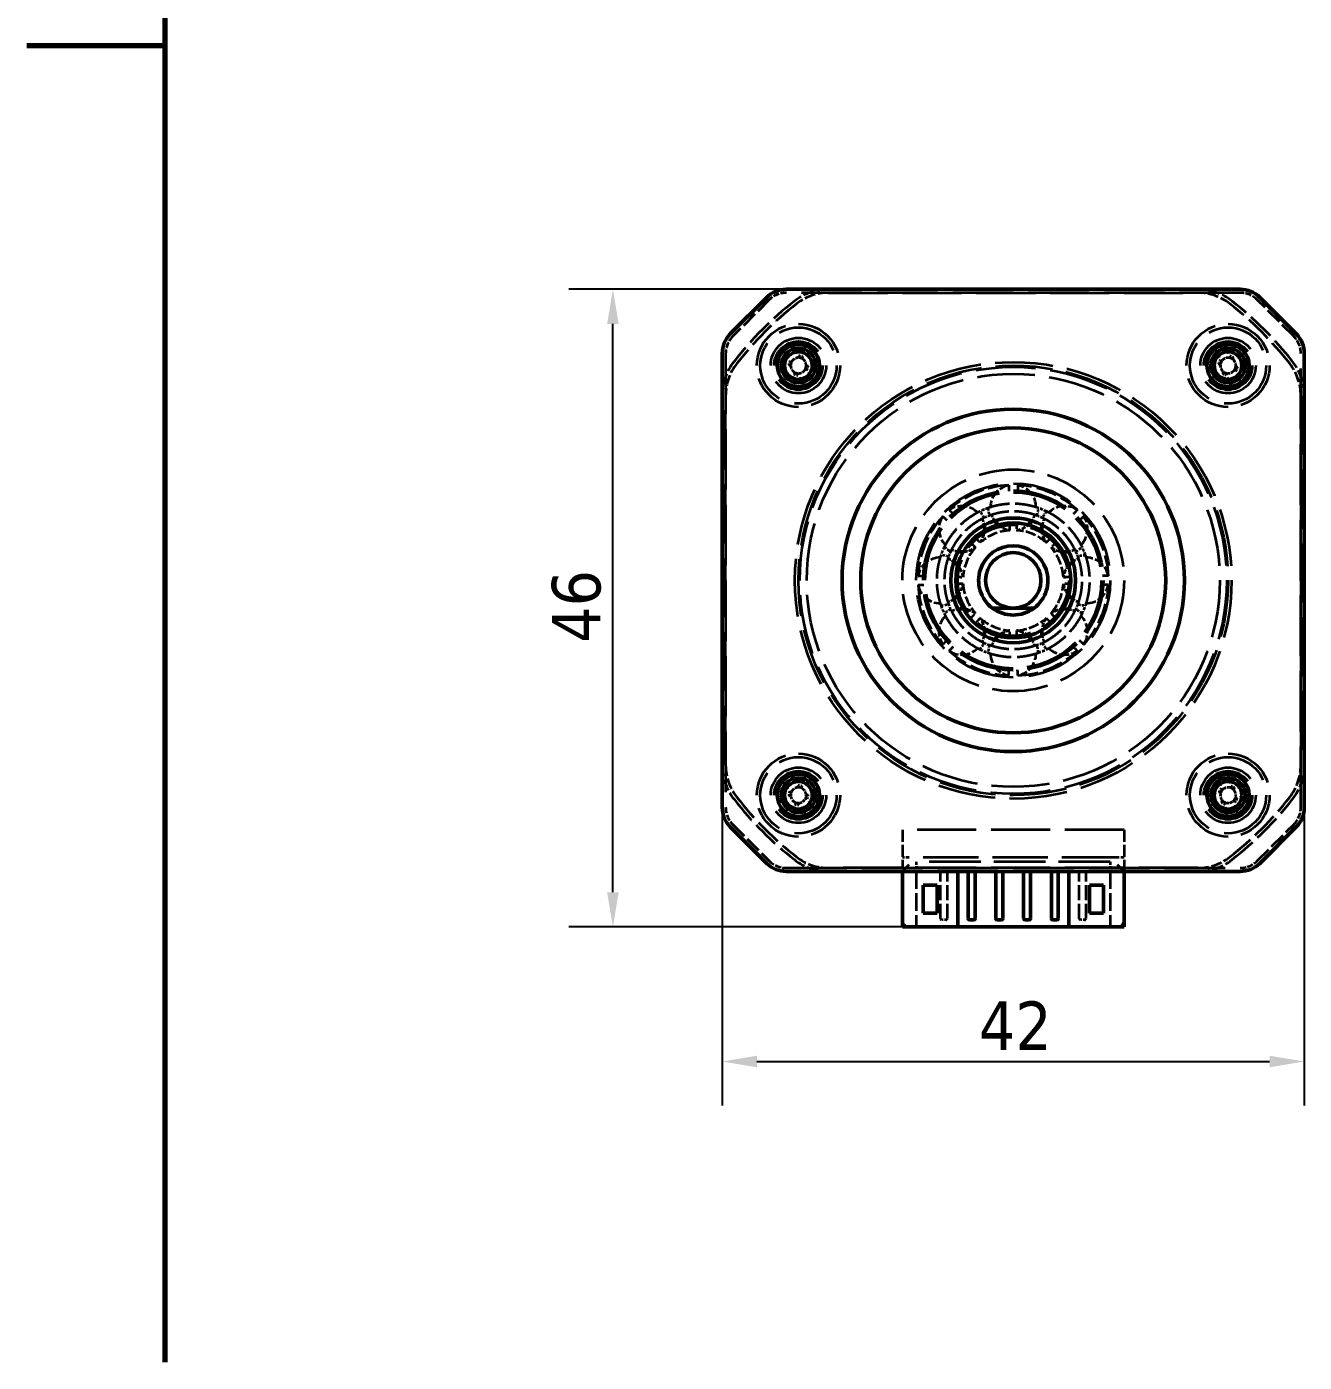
# Model space of a CAD drawing. Header units: millimetres. Extents: x 0 to 297, y 0 to 210.
# Drawn here: x 0 to 92.2, y 10 to 106.4 of the extents above; entities that cross this region are included whole.
import ezdxf

# ---------------------------------------------------------------- set-up
doc = ezdxf.new("R2010")
doc.units = ezdxf.units.MM
doc.linetypes.add('DASHED', pattern=[0.2068, 0.1655, -0.0413])
for name, color, linetype, lineweight in [('Border (ISO)', 7, 'Continuous', 70), ('Dimension (ISO)', 7, 'Continuous', 25), ('Hidden (ISO)', 7, 'DASHED', 35), ('Visible (ISO)', 7, 'Continuous', 50)]:
    doc.layers.add(name, color=color, linetype=linetype, lineweight=lineweight)
doc.styles.add('Note Text (ISO)', font='tahoma.ttf')
doc.dimstyles.new('Default - Method 1b (ISO)', dxfattribs={"dimtxt": 3.5, "dimasz": 2.5, "dimexe": 3.175, "dimexo": 0, "dimgap": 0.762, "dimtad": 1, "dimtoh": 1, "dimrnd": 1e-08, "dimtxsty": 'Note Text (ISO)', "dimcen": 0.09, "dimdle": 10, "dimclrd": 256, "dimclre": 256, "dimclrt": 256, "dimazin": 2, "dimtfac": 1, "dimtmove": 0, "dimatfit": 3, "dimfxl": 0, "dimtolj": 1, "dimlwd": -1, "dimlwe": -1, "dimarcsym": 0})

# ---------------------------------------------------------------- blocks, each defined once
blk = doc.blocks.new('Borders Default Border')
at = {"layer": 'Border (ISO)', "flags": 128}
for points in [[(10, 10), (10, 200)], [(0, 105), (10, 105)]]:
    blk.add_lwpolyline(points, dxfattribs=at)
blk = doc.blocks.new('*D8')
at = {"layer": 'Defpoints', "color": 0}
for p in [(50.182, 50.041), (92.182, 50.041), (92.182, 31.7)]:
    blk.add_point(p, dxfattribs=at)
at = {"layer": 'Dimension (ISO)'}
for p, q in [((50.182, 50.041), (50.182, 28.525)), ((92.182, 50.041), (92.182, 28.525)), ((52.682, 31.7), (89.682, 31.7))]:
    blk.add_line(p, q, dxfattribs=at)
for points in [[(52.682, 32.117), (52.682, 31.283), (50.182, 31.7)], [(89.682, 32.117), (89.682, 31.283), (92.182, 31.7)]]:
    blk.add_solid(points, dxfattribs=at)
at = {"layer": 'Dimension (ISO)', "insert": (68.707, 36.035), "char_height": 3.5, "attachment_point": 1, "style": 'Note Text (ISO)'}
blk.add_mtext('\\A1;42', dxfattribs=at)
blk = doc.blocks.new('*D9')
at = {"layer": 'Defpoints', "color": 0}
for p in [(42.295, 87.412), (54.81, 87.412), (75.182, 41.412)]:
    blk.add_point(p, dxfattribs=at)
at = {"layer": 'Dimension (ISO)'}
for p, q in [((54.81, 87.412), (39.12, 87.412)), ((42.295, 43.912), (42.295, 84.912)), ((75.182, 41.412), (39.12, 41.412))]:
    blk.add_line(p, q, dxfattribs=at)
for points in [[(41.878, 84.912), (42.712, 84.912), (42.295, 87.412)], [(41.878, 43.912), (42.712, 43.912), (42.295, 41.412)]]:
    blk.add_solid(points, dxfattribs=at)
at = {"layer": 'Dimension (ISO)', "insert": (37.894, 61.91), "char_height": 3.5, "attachment_point": 1, "rotation": 90, "style": 'Note Text (ISO)'}
blk.add_mtext('\\A1;46', dxfattribs=at)

msp = doc.modelspace()

# ---------------------------------------------------------------- linework, layer by layer
at = {"layer": 'Hidden (ISO)', "ltscale": 26.388739}
for p, q in [((87.553, 87.162), (54.81, 87.162)), ((50.432, 82.784), (50.432, 50.041)), ((91.932, 50.041), (91.932, 82.784)), ((54.81, 45.662), (87.553, 45.662))]:
    msp.add_line(p, q, dxfattribs=at)
at = {"layer": 'Hidden (ISO)', "ltscale": 25.774012}
for p, q in [((57.856, 87.162), (84.507, 87.162)), ((50.432, 53.087), (50.432, 79.737)), ((91.932, 79.737), (91.932, 53.087)), ((84.507, 45.662), (57.856, 45.662))]:
    msp.add_line(p, q, dxfattribs=at)
at = {"layer": 'Hidden (ISO)', "ltscale": 7.076533}
for p, q in [((53.573, 86.65), (50.944, 84.021)), ((91.419, 84.021), (88.791, 86.65)), ((50.944, 48.803), (53.573, 46.175)), ((88.791, 46.175), (91.419, 48.803))]:
    msp.add_line(p, q, dxfattribs=at)
at = {"layer": 'Hidden (ISO)', "ltscale": 1.408694}
for p, q in [((55.252, 83.396), (54.611, 83.026)), ((57.166, 82.342), (56.796, 82.983)), ((86.445, 83.439), (85.762, 83.154)), ((88.208, 82.149), (87.923, 82.832)), ((54.198, 81.483), (54.568, 80.842)), ((85.155, 81.675), (85.44, 80.992)), ((56.111, 80.428), (56.752, 80.798)), ((86.919, 80.386), (87.601, 80.671)), ((55.116, 52.35), (54.512, 51.922)), ((57.119, 51.478), (56.691, 52.082)), ((86.69, 52.457), (85.97, 52.284)), ((88.227, 50.904), (88.053, 51.624)), ((54.244, 50.346), (54.672, 49.743)), ((85.137, 50.92), (85.31, 50.201)), ((56.248, 49.475), (56.851, 49.903)), ((86.674, 49.367), (87.393, 49.541))]:
    msp.add_line(p, q, dxfattribs=at)
at = {"layer": 'Hidden (ISO)', "ltscale": 4.275732}
for p, q in [((54.611, 83.026), (55.112, 82.158)), ((55.252, 83.396), (55.753, 82.528)), ((56.796, 82.983), (55.928, 82.482)), ((85.762, 83.154), (86.148, 82.229)), ((86.445, 83.439), (86.831, 82.514)), ((54.198, 81.483), (55.066, 81.984)), ((57.166, 82.342), (56.298, 81.841)), ((85.155, 81.675), (86.08, 82.062)), ((87.923, 82.832), (86.998, 82.446)), ((88.208, 82.149), (87.284, 81.763)), ((54.568, 80.842), (55.435, 81.343)), ((56.111, 80.428), (55.61, 81.296)), ((56.752, 80.798), (56.251, 81.666)), ((85.44, 80.992), (86.365, 81.379)), ((86.919, 80.386), (86.532, 81.31)), ((87.601, 80.671), (87.215, 81.596)), ((55.116, 52.35), (55.695, 51.532)), ((56.691, 52.082), (55.874, 51.502)), ((85.97, 52.284), (86.205, 51.309)), ((86.69, 52.457), (86.925, 51.483)), ((54.512, 51.922), (55.092, 51.104)), ((57.119, 51.478), (56.302, 50.898)), ((85.137, 50.92), (86.111, 51.155)), ((88.053, 51.624), (87.079, 51.389)), ((54.244, 50.346), (55.062, 50.926)), ((54.672, 49.743), (55.49, 50.322)), ((56.248, 49.475), (55.668, 50.292)), ((56.851, 49.903), (56.271, 50.72)), ((85.31, 50.201), (86.284, 50.436)), ((86.674, 49.367), (86.439, 50.341)), ((87.393, 49.541), (87.158, 50.515)), ((88.227, 50.904), (87.252, 50.669))]:
    msp.add_line(p, q, dxfattribs=at)
at = {"layer": 'Hidden (ISO)', "ltscale": 0.157605}
for p, q in [((55.137, 82.025), (55.066, 81.984)), ((55.112, 82.158), (55.154, 82.087)), ((55.795, 82.457), (55.753, 82.528)), ((55.928, 82.482), (55.856, 82.44)), ((86.156, 82.094), (86.08, 82.062)), ((86.148, 82.229), (86.18, 82.152)), ((86.863, 82.438), (86.831, 82.514)), ((86.998, 82.446), (86.922, 82.414)), ((55.435, 81.343), (55.507, 81.384)), ((55.569, 81.368), (55.61, 81.296)), ((56.251, 81.666), (56.21, 81.738)), ((56.226, 81.799), (56.298, 81.841)), ((86.365, 81.379), (86.441, 81.411)), ((86.5, 81.387), (86.532, 81.31)), ((87.215, 81.596), (87.183, 81.672)), ((87.207, 81.731), (87.284, 81.763)), ((55.092, 51.104), (55.14, 51.037)), ((55.743, 51.465), (55.695, 51.532)), ((55.874, 51.502), (55.806, 51.454)), ((86.191, 51.175), (86.111, 51.155)), ((86.205, 51.309), (86.225, 51.229)), ((86.944, 51.402), (86.925, 51.483)), ((87.079, 51.389), (86.998, 51.369)), ((55.129, 50.974), (55.062, 50.926)), ((55.49, 50.322), (55.557, 50.37)), ((55.62, 50.36), (55.668, 50.292)), ((56.271, 50.72), (56.224, 50.788)), ((56.234, 50.85), (56.302, 50.898)), ((86.284, 50.436), (86.365, 50.455)), ((86.419, 50.422), (86.439, 50.341)), ((87.158, 50.515), (87.139, 50.595)), ((87.172, 50.65), (87.252, 50.669))]:
    msp.add_line(p, q, dxfattribs=at)
at = {"layer": 'Hidden (ISO)', "ltscale": 0.23302}
for p, q in [((55.066, 81.984), (55.127, 81.878)), ((55.218, 82.22), (55.112, 82.158)), ((55.753, 82.528), (55.647, 82.467)), ((55.989, 82.375), (55.928, 82.482)), ((56.298, 81.841), (56.237, 81.947)), ((86.08, 82.062), (86.127, 81.949)), ((86.261, 82.276), (86.148, 82.229)), ((86.831, 82.514), (86.718, 82.467)), ((87.046, 82.333), (86.998, 82.446)), ((55.374, 81.449), (55.435, 81.343)), ((55.61, 81.296), (55.716, 81.357)), ((56.145, 81.605), (56.251, 81.666)), ((86.318, 81.492), (86.365, 81.379)), ((86.532, 81.31), (86.645, 81.357)), ((87.102, 81.548), (87.215, 81.596)), ((87.284, 81.763), (87.236, 81.876)), ((55.192, 51.175), (55.092, 51.104)), ((55.695, 51.532), (55.596, 51.461)), ((55.945, 51.402), (55.874, 51.502)), ((86.111, 51.155), (86.14, 51.036)), ((86.324, 51.338), (86.205, 51.309)), ((86.925, 51.483), (86.806, 51.454)), ((87.108, 51.27), (87.079, 51.389)), ((55.062, 50.926), (55.132, 50.826)), ((55.419, 50.422), (55.49, 50.322)), ((55.668, 50.292), (55.768, 50.363)), ((56.172, 50.649), (56.271, 50.72)), ((56.302, 50.898), (56.231, 50.998)), ((86.256, 50.555), (86.284, 50.436)), ((86.439, 50.341), (86.558, 50.37)), ((87.039, 50.486), (87.158, 50.515)), ((87.252, 50.669), (87.224, 50.788))]:
    msp.add_line(p, q, dxfattribs=at)
at = {"layer": 'Hidden (ISO)', "ltscale": 5.235283}
for p, q in [((63.182, 48.412), (63.182, 45.662)), ((79.182, 48.412), (79.182, 45.662))]:
    msp.add_line(p, q, dxfattribs=at)
at = {"layer": 'Hidden (ISO)', "ltscale": 25.789812}
msp.add_line((79.182, 48.412), (63.182, 48.412), dxfattribs=at)
at = {"layer": 'Hidden (ISO)', "ltscale": 1.495122}
for p, q in [((63.682, 46.412), (63.182, 46.412)), ((79.182, 46.412), (78.682, 46.412))]:
    msp.add_line(p, q, dxfattribs=at)
at = {"layer": 'Hidden (ISO)', "ltscale": 24.17795}
msp.add_line((78.682, 46.412), (63.682, 46.412), dxfattribs=at)
at = {"layer": 'Hidden (ISO)', "ltscale": 1.8181}
for p, q in [((63.182, 45.412), (63.682, 45.912)), ((78.682, 45.912), (79.182, 45.412))]:
    msp.add_line(p, q, dxfattribs=at)
at = {"layer": 'Hidden (ISO)', "ltscale": 0.672986}
for p, q in [((63.182, 45.412), (63.182, 45.662)), ((79.182, 45.662), (79.182, 45.412))]:
    msp.add_line(p, q, dxfattribs=at)
at = {"layer": 'Hidden (ISO)', "ltscale": 1.332543}
for p, q in [((64.182, 46.112), (64.182, 45.412)), ((78.182, 46.112), (78.182, 45.412))]:
    msp.add_line(p, q, dxfattribs=at)
at = {"layer": 'Hidden (ISO)', "ltscale": 22.566086}
msp.add_line((78.182, 46.112), (64.182, 46.112), dxfattribs=at)
at = {"layer": 'Hidden (ISO)', "ltscale": 7.615002}
for p, q in [((64.182, 45.412), (64.182, 41.412)), ((78.182, 45.412), (78.182, 41.412))]:
    msp.add_line(p, q, dxfattribs=at)
at = {"layer": 'Hidden (ISO)', "ltscale": 6.472737}
for p, q in [((65.932, 42.012), (65.932, 45.412)), ((66.432, 42.012), (66.432, 45.412)), ((75.932, 42.012), (75.932, 45.412)), ((76.432, 42.012), (76.432, 45.412))]:
    msp.add_line(p, q, dxfattribs=at)
at = {"layer": 'Hidden (ISO)', "ltscale": 0.571033}
for p, q in [((66.332, 41.912), (66.032, 41.912)), ((76.332, 41.912), (76.032, 41.912))]:
    msp.add_line(p, q, dxfattribs=at)
at = {"layer": 'Hidden (ISO)', "ltscale": 22.78718}
for centre, radius in [((55.682, 81.912), 3), ((86.682, 81.912), 3), ((55.682, 81.912), 1.5), ((86.682, 81.912), 1.5), ((55.682, 50.912), 3), ((86.682, 50.912), 3), ((55.682, 50.912), 1.5), ((86.682, 50.912), 1.5)]:
    msp.add_circle(centre, radius, dxfattribs=at)
at = {"layer": 'Hidden (ISO)', "ltscale": 27.850998}
for centre in [(55.682, 81.912), (86.682, 81.912), (55.682, 50.912), (86.682, 50.912)]:
    msp.add_circle(centre, 2.75, dxfattribs=at)
at = {"layer": 'Hidden (ISO)', "ltscale": 30.382908}
for centre in [(55.682, 81.912), (86.682, 81.912), (55.682, 50.912), (86.682, 50.912)]:
    msp.add_circle(centre, 2, dxfattribs=at)
at = {"layer": 'Hidden (ISO)', "ltscale": 26.585045}
for centre, radius in [((55.682, 81.912), 1.75), ((86.682, 81.912), 1.75), ((71.182, 66.412), 7), ((55.682, 50.912), 1.75), ((86.682, 50.912), 1.75)]:
    msp.add_circle(centre, radius, dxfattribs=at)
at = {"layer": 'Hidden (ISO)', "ltscale": 25.825472}
for centre in [(55.682, 81.912), (86.682, 81.912), (55.682, 50.912), (86.682, 50.912)]:
    msp.add_circle(centre, 1.7, dxfattribs=at)
at = {"layer": 'Hidden (ISO)', "ltscale": 25.185831}
msp.add_circle((71.182, 66.412), 15.75, dxfattribs=at)
at = {"layer": 'Hidden (ISO)', "ltscale": 24.786057}
msp.add_circle((71.182, 66.412), 15.5, dxfattribs=at)
at = {"layer": 'Hidden (ISO)', "ltscale": 25.994265}
msp.add_circle((71.182, 66.412), 15.4, dxfattribs=at)
at = {"layer": 'Hidden (ISO)', "ltscale": 25.150295}
msp.add_circle((71.182, 66.412), 14.9, dxfattribs=at)
at = {"layer": 'Hidden (ISO)', "ltscale": 24.306326}
for radius in [8, 4]:
    msp.add_circle((71.182, 66.412), radius, dxfattribs=at)
at = {"layer": 'Hidden (ISO)', "ltscale": 24.686113}
msp.add_circle((71.182, 66.412), 6.5, dxfattribs=at)
at = {"layer": 'Hidden (ISO)', "ltscale": 24.116432}
msp.add_circle((71.182, 66.412), 6.35, dxfattribs=at)
at = {"layer": 'Hidden (ISO)', "ltscale": 2.616538}
for centre, start, end in [((54.81, 85.412), 90, 135), ((87.553, 85.412), 45, 90), ((52.182, 82.784), 135, 180), ((90.182, 82.784), 0, 45), ((52.182, 50.041), 180, 225), ((90.182, 50.041), 315, 0), ((54.81, 47.412), 225, 270), ((87.553, 47.412), 270, 315)]:
    msp.add_arc(centre, 1.75, start, end, dxfattribs=at)
at = {"layer": 'Hidden (ISO)', "ltscale": 5.062459}
for centre, start, end in [((57.856, 83.412), 90, 128.09053), ((84.507, 83.412), 51.90947, 90), ((54.182, 79.737), 141.90947, 180), ((88.182, 79.737), 0, 38.09053), ((54.182, 53.087), 180, 218.09053), ((88.182, 53.087), 321.90947, 0), ((57.856, 49.412), 231.90947, 270), ((84.507, 49.412), 270, 308.09053)]:
    msp.add_arc(centre, 4, start, end, dxfattribs=at)
at = {"layer": 'Hidden (ISO)', "ltscale": 4.746049}
for centre, start, end in [((57.856, 83.412), 90, 128.09053), ((84.507, 83.412), 51.90947, 90), ((54.182, 79.737), 141.90947, 180), ((88.182, 79.737), 0, 38.09053), ((54.182, 53.087), 180, 218.09053), ((88.182, 53.087), 321.90947, 0), ((57.856, 49.412), 231.90947, 270), ((84.507, 49.412), 270, 308.09053)]:
    msp.add_arc(centre, 3.75, start, end, dxfattribs=at)
at = {"layer": 'Hidden (ISO)', "ltscale": 11.754505}
for start, end in [(128.09053, 141.90947), (38.09053, 51.90947), (218.09053, 231.90947), (308.09053, 321.90947)]:
    msp.add_arc((71.182, 66.412), 25.6, start, end, dxfattribs=at)
at = {"layer": 'Hidden (ISO)', "ltscale": 11.639714}
for start, end in [(128.09053, 141.90947), (38.09053, 51.90947), (218.09053, 231.90947), (308.09053, 321.90947)]:
    msp.add_arc((71.182, 66.412), 25.35, start, end, dxfattribs=at)
at = {"layer": 'Hidden (ISO)', "ltscale": 0.597689}
for centre, start, end in [((55.682, 81.912), 152.08195, 177.91054), ((55.682, 81.912), 62.08195, 87.91054), ((86.682, 81.912), 144.7665, 170.59508), ((86.682, 81.912), 54.7665, 80.59508), ((55.682, 81.912), 242.08195, 267.91054), ((55.682, 81.912), 332.08195, 357.91054), ((86.682, 81.912), 234.7665, 260.59508), ((86.682, 81.912), 324.7665, 350.59508), ((55.682, 50.912), 157.43039, 183.25897), ((55.682, 50.912), 67.43039, 93.25897), ((86.682, 50.912), 135.64359, 161.47218), ((86.682, 50.912), 45.64359, 71.47218), ((55.682, 50.912), 247.43039, 273.25897), ((55.682, 50.912), 337.43039, 3.25897), ((86.682, 50.912), 225.64359, 251.47218), ((86.682, 50.912), 315.64359, 341.47218)]:
    msp.add_arc(centre, 0.697, start, end, dxfattribs=at)
at = {"layer": 'Hidden (ISO)', "ltscale": 0.282189}
for centre, start, end in [((55.682, 81.912), 168.27804, 183.55812), ((55.682, 81.912), 146.43437, 161.71445), ((55.682, 81.912), 78.27804, 93.55812), ((55.682, 81.912), 56.43437, 71.71445), ((55.682, 81.912), 348.27804, 3.55812), ((86.682, 81.912), 160.96258, 176.24267), ((86.682, 81.912), 139.11892, 154.399), ((86.682, 81.912), 70.96258, 86.24267), ((86.682, 81.912), 49.11892, 64.399), ((55.682, 81.912), 236.43437, 251.71445), ((55.682, 81.912), 258.27804, 273.55812), ((55.682, 81.912), 326.43437, 341.71445), ((86.682, 81.912), 229.11892, 244.399), ((86.682, 81.912), 250.96258, 266.24267), ((86.682, 81.912), 319.11892, 334.399), ((86.682, 81.912), 340.96258, 356.24267), ((55.682, 50.912), 151.7828, 167.06289), ((55.682, 50.912), 83.62647, 98.90656), ((55.682, 50.912), 61.7828, 77.06289), ((86.682, 50.912), 151.83968, 167.11976), ((86.682, 50.912), 129.99601, 145.27609), ((86.682, 50.912), 61.83968, 77.11976), ((86.682, 50.912), 39.99601, 55.27609), ((55.682, 50.912), 173.62647, 188.90656), ((55.682, 50.912), 241.7828, 257.06289), ((55.682, 50.912), 263.62647, 278.90656), ((55.682, 50.912), 331.7828, 347.06289), ((55.682, 50.912), 353.62647, 8.90656), ((86.682, 50.912), 219.99601, 235.27609), ((86.682, 50.912), 241.83968, 257.11976), ((86.682, 50.912), 309.99601, 325.27609), ((86.682, 50.912), 331.83968, 347.11976)]:
    msp.add_arc(centre, 0.556, start, end, dxfattribs=at)
at = {"layer": 'Hidden (ISO)', "ltscale": 0.121158}
for centre, start, end in [((55.682, 81.912), 161.71445, 168.27804), ((55.682, 81.912), 71.71445, 78.27804), ((55.682, 81.912), 251.71445, 258.27804), ((55.682, 81.912), 341.71445, 348.27804), ((86.682, 50.912), 145.27609, 151.83968), ((86.682, 50.912), 55.27609, 61.83968), ((86.682, 50.912), 235.27609, 241.83968), ((86.682, 50.912), 325.27609, 331.83968)]:
    msp.add_arc(centre, 0.556, start, end, dxfattribs=at)
at = {"layer": 'Hidden (ISO)', "ltscale": 0.976752}
for centre, start, end in [((55.682, 81.912), 93.55812, 146.43437), ((55.682, 81.912), 3.55812, 56.43437), ((86.682, 81.912), 176.24267, 229.11892), ((86.682, 81.912), 86.24267, 139.11892), ((86.682, 81.912), 356.24267, 49.11892), ((55.682, 81.912), 183.55812, 236.43437), ((55.682, 81.912), 273.55812, 326.43437), ((86.682, 81.912), 266.24267, 319.11892), ((55.682, 50.912), 98.90656, 151.7828), ((55.682, 50.912), 8.90656, 61.7828), ((55.682, 50.912), 188.90656, 241.7828), ((55.682, 50.912), 278.90656, 331.7828)]:
    msp.add_arc(centre, 0.556, start, end, dxfattribs=at)
at = {"layer": 'Hidden (ISO)', "ltscale": 0.121157}
for centre, start, end in [((86.682, 81.912), 154.399, 160.96258), ((86.682, 81.912), 64.399, 70.96258), ((86.682, 81.912), 244.399, 250.96258), ((86.682, 81.912), 334.399, 340.96258), ((55.682, 50.912), 77.06289, 83.62647), ((55.682, 50.912), 167.06289, 173.62647), ((55.682, 50.912), 257.06289, 263.62647), ((55.682, 50.912), 347.06289, 353.62647)]:
    msp.add_arc(centre, 0.556, start, end, dxfattribs=at)
at = {"layer": 'Hidden (ISO)', "ltscale": 9.032686}
for start, end in [(92.72912, 132.27088), (47.72912, 87.27088), (137.72912, 177.27088), (2.72912, 42.27088), (182.72912, 222.27088), (317.72912, 357.27088), (227.72912, 267.27088), (272.72912, 312.27088)]:
    msp.add_arc((71.182, 66.412), 6.875, start, end, dxfattribs=at)
at = {"layer": 'Hidden (ISO)', "ltscale": 4.263144}
for centre, start, end in [((71.182, 71.662), 101.44297, 179.2042), ((71.182, 71.662), 0.7958, 78.55703), ((67.469, 70.124), 45.7958, 123.55703), ((74.894, 70.124), 56.44297, 134.2042), ((67.469, 70.124), 146.44297, 224.2042), ((74.894, 70.124), 315.7958, 33.55703), ((65.932, 66.412), 90.7958, 168.55703), ((76.432, 66.412), 11.44297, 89.2042), ((65.932, 66.412), 191.44297, 269.2042), ((76.432, 66.412), 270.7958, 348.55703), ((67.469, 62.7), 135.7958, 213.55703), ((74.894, 62.7), 326.44297, 44.2042), ((67.469, 62.7), 236.44297, 314.2042), ((71.182, 61.162), 180.7958, 258.55703), ((71.182, 61.162), 281.44297, 359.2042), ((74.894, 62.7), 225.7958, 303.55703)]:
    msp.add_arc(centre, 1.65, start, end, dxfattribs=at)
at = {"layer": 'Hidden (ISO)', "ltscale": 1.250767}
for start, end in [(109.09313, 115.90687), (64.09313, 70.90687), (154.09313, 160.90687), (19.09313, 25.90687), (199.09313, 205.90687), (334.09313, 340.90687), (244.09313, 250.90687), (289.09313, 295.90687)]:
    msp.add_arc((71.182, 66.412), 5.525, start, end, dxfattribs=at)
at = {"layer": 'Hidden (ISO)', "ltscale": 1.066747}
for centre, start, end in [((67.469, 70.124), 26.31882, 44.08257), ((71.182, 71.662), 180.91743, 198.68118), ((71.182, 71.662), 341.31882, 359.08257), ((74.894, 70.124), 135.91743, 153.68118), ((67.469, 70.124), 225.91743, 243.68118), ((74.894, 70.124), 296.31882, 314.08257), ((65.932, 66.412), 71.31882, 89.08257), ((76.432, 66.412), 90.91743, 108.68118), ((65.932, 66.412), 270.91743, 288.68118), ((76.432, 66.412), 251.31882, 269.08257), ((67.469, 62.7), 116.31882, 134.08257), ((74.894, 62.7), 45.91743, 63.68118), ((67.469, 62.7), 315.91743, 333.68118), ((71.182, 61.162), 161.31882, 179.08257), ((71.182, 61.162), 0.91743, 18.68118), ((74.894, 62.7), 206.31882, 224.08257)]:
    msp.add_arc(centre, 1.807, start, end, dxfattribs=at)
at = {"layer": 'Hidden (ISO)', "ltscale": 0.919116}
for centre, start, end in [((67.469, 70.124), 9.60425, 26.37067), ((71.182, 71.662), 198.62933, 215.39576), ((71.182, 71.662), 324.60424, 341.37067), ((74.894, 70.124), 153.62933, 170.39575), ((67.469, 70.124), 243.62933, 260.39575), ((74.894, 70.124), 279.60425, 296.37067), ((65.932, 66.412), 54.60424, 71.37067), ((76.432, 66.412), 108.62933, 125.39576), ((65.932, 66.412), 288.62933, 305.39576), ((76.432, 66.412), 234.60424, 251.37067), ((67.469, 62.7), 99.60425, 116.37067), ((74.894, 62.7), 63.62933, 80.39575), ((67.469, 62.7), 333.62933, 350.39575), ((71.182, 61.162), 144.60424, 161.37067), ((71.182, 61.162), 18.62933, 35.39576), ((74.894, 62.7), 189.60425, 206.37067)]:
    msp.add_arc(centre, 1.65, start, end, dxfattribs=at)
at = {"layer": 'Hidden (ISO)', "ltscale": 0.78302}
for start, end in [(110.13129, 114.86871), (65.13129, 69.86871), (155.13129, 159.86871), (20.13129, 24.86871), (200.13129, 204.86871), (335.13129, 339.86871), (245.13129, 249.86871), (290.13129, 294.86871)]:
    msp.add_arc((71.182, 66.412), 4.975, start, end, dxfattribs=at)
at = {"layer": 'Hidden (ISO)', "ltscale": 1.797275}
for centre, start, end in [((71.182, 71.662), 228.9353, 261.71928), ((71.182, 71.662), 278.28072, 311.0647), ((67.469, 70.124), 323.28072, 356.0647), ((74.894, 70.124), 183.9353, 216.71928), ((67.469, 70.124), 273.9353, 306.71928), ((74.894, 70.124), 233.28072, 266.0647), ((65.932, 66.412), 8.28072, 41.0647), ((76.432, 66.412), 138.9353, 171.71928), ((65.932, 66.412), 318.9353, 351.71928), ((76.432, 66.412), 188.28072, 221.0647), ((67.469, 62.7), 53.28072, 86.0647), ((67.469, 62.7), 3.9353, 36.71928), ((74.894, 62.7), 143.28072, 176.0647), ((74.894, 62.7), 93.9353, 126.71928), ((71.182, 61.162), 98.28072, 131.0647), ((71.182, 61.162), 48.9353, 81.71928)]:
    msp.add_arc(centre, 1.65, start, end, dxfattribs=at)
at = {"layer": 'Hidden (ISO)', "ltscale": 4.51461}
for start, end in [(93.75874, 131.24126), (48.75874, 86.24126), (138.75874, 176.24126), (3.75874, 41.24126), (183.75874, 221.24126), (318.75874, 356.24126), (228.75874, 266.24126), (273.75874, 311.24126)]:
    msp.add_arc((71.182, 66.412), 3.625, start, end, dxfattribs=at)
at = {"layer": 'Hidden (ISO)', "ltscale": 0.976751}
for start, end in [(77.11976, 129.99601), (347.11976, 39.99601), (167.11976, 219.99601), (257.11976, 309.99601)]:
    msp.add_arc((86.682, 50.912), 0.556, start, end, dxfattribs=at)
at = {"layer": 'Hidden (ISO)', "ltscale": 1.495122}
for centre, start, end in [((63.682, 41.912), 180, 270), ((78.682, 41.912), 270, 0)]:
    msp.add_arc(centre, 0.5, start, end, dxfattribs=at)
at = {"layer": 'Hidden (ISO)', "ltscale": 0.298944}
for centre, start, end in [((66.032, 42.012), 180, 270), ((66.332, 42.012), 270, 0), ((76.032, 42.012), 180, 270), ((76.332, 42.012), 270, 0)]:
    msp.add_arc(centre, 0.1, start, end, dxfattribs=at)
at = {"layer": 'Hidden (ISO)', "ltscale": 1.145687}
for centre, major_axis in [((55.647, 81.972), (-0.248, 0.43)), ((55.742, 81.947), (0.43, 0.248)), ((86.617, 81.885), (-0.458, -0.191)), ((86.655, 81.976), (-0.191, 0.458)), ((86.746, 81.939), (0.458, 0.191)), ((55.621, 81.877), (-0.43, -0.248)), ((55.716, 81.852), (0.248, -0.43)), ((86.708, 81.848), (0.191, -0.458)), ((55.641, 50.969), (-0.287, 0.405)), ((55.738, 50.952), (0.405, 0.287)), ((86.665, 50.98), (-0.116, 0.482)), ((86.749, 50.928), (0.482, 0.116)), ((55.625, 50.872), (-0.405, -0.287)), ((55.722, 50.855), (0.287, -0.405)), ((86.614, 50.896), (-0.482, -0.116)), ((86.698, 50.845), (0.116, -0.482))]:
    msp.add_ellipse(centre, major_axis=major_axis, ratio=0.990116, start_param=5.754797, end_param=6.811574, dxfattribs=at)
at = {"layer": 'Hidden (ISO)', "ltscale": 2.557704}
for points, knots in [([(70.854, 73.279), (70.854, 73.279), (70.855, 73.232), (70.859, 73.079), (70.862, 72.945), (70.866, 72.788), (70.867, 72.771), (70.867, 72.754)], [0.9628091, 0.9628091, 0.9628091, 0.9628091, 1.0229673, 1.0229673, 1.0831342, 1.0831342, 1.089819, 1.089819, 1.089819, 1.089819]), ([(71.509, 73.279), (71.509, 73.279), (71.508, 73.232), (71.504, 73.079), (71.501, 72.945), (71.497, 72.788), (71.497, 72.771), (71.496, 72.754)], [0, 0, 0, 0, 0.0601582, 0.0601582, 0.1203252, 0.1203252, 0.1270099, 0.1270099, 0.1270099, 0.1270099]), ([(66.557, 71.5), (66.557, 71.5), (66.59, 71.466), (66.696, 71.354), (66.788, 71.258), (66.896, 71.143), (66.908, 71.131), (66.919, 71.119)], [0, 0, 0, 0, 0.0601582, 0.0601582, 0.1203252, 0.1203252, 0.1270099, 0.1270099, 0.1270099, 0.1270099]), ([(75.806, 71.5), (75.806, 71.5), (75.774, 71.466), (75.668, 71.354), (75.575, 71.258), (75.467, 71.143), (75.455, 71.131), (75.444, 71.119)], [0.9628091, 0.9628091, 0.9628091, 0.9628091, 1.0229673, 1.0229673, 1.0831342, 1.0831342, 1.089819, 1.089819, 1.089819, 1.089819]), ([(66.094, 71.037), (66.094, 71.037), (66.128, 71.004), (66.239, 70.898), (66.336, 70.806), (66.45, 70.697), (66.462, 70.686), (66.475, 70.674)], [0.9628091, 0.9628091, 0.9628091, 0.9628091, 1.0229673, 1.0229673, 1.0831342, 1.0831342, 1.089819, 1.089819, 1.089819, 1.089819]), ([(76.269, 71.037), (76.269, 71.037), (76.235, 71.004), (76.124, 70.898), (76.027, 70.806), (75.913, 70.697), (75.901, 70.686), (75.889, 70.674)], [0, 0, 0, 0, 0.0601582, 0.0601582, 0.1203252, 0.1203252, 0.1270099, 0.1270099, 0.1270099, 0.1270099]), ([(64.314, 66.74), (64.314, 66.74), (64.361, 66.738), (64.515, 66.735), (64.649, 66.731), (64.806, 66.728), (64.823, 66.727), (64.839, 66.727)], [0, 0, 0, 0, 0.0601582, 0.0601582, 0.1203252, 0.1203252, 0.1270099, 0.1270099, 0.1270099, 0.1270099]), ([(78.049, 66.74), (78.049, 66.74), (78.002, 66.738), (77.848, 66.735), (77.715, 66.731), (77.557, 66.728), (77.541, 66.727), (77.524, 66.727)], [0.9628091, 0.9628091, 0.9628091, 0.9628091, 1.0229673, 1.0229673, 1.0831342, 1.0831342, 1.089819, 1.089819, 1.089819, 1.089819]), ([(64.314, 66.085), (64.314, 66.085), (64.361, 66.086), (64.515, 66.09), (64.649, 66.093), (64.806, 66.097), (64.823, 66.097), (64.839, 66.098)], [0.9628091, 0.9628091, 0.9628091, 0.9628091, 1.0229673, 1.0229673, 1.0831342, 1.0831342, 1.089819, 1.089819, 1.089819, 1.089819]), ([(78.049, 66.085), (78.049, 66.085), (78.002, 66.086), (77.848, 66.09), (77.715, 66.093), (77.557, 66.097), (77.541, 66.097), (77.524, 66.098)], [0, 0, 0, 0, 0.0601582, 0.0601582, 0.1203252, 0.1203252, 0.1270099, 0.1270099, 0.1270099, 0.1270099]), ([(66.094, 61.788), (66.094, 61.788), (66.128, 61.82), (66.239, 61.926), (66.336, 62.018), (66.45, 62.127), (66.462, 62.138), (66.475, 62.15)], [0, 0, 0, 0, 0.0601582, 0.0601582, 0.1203252, 0.1203252, 0.1270099, 0.1270099, 0.1270099, 0.1270099]), ([(66.557, 61.325), (66.557, 61.325), (66.59, 61.359), (66.696, 61.47), (66.788, 61.567), (66.896, 61.681), (66.908, 61.693), (66.919, 61.705)], [0.9628091, 0.9628091, 0.9628091, 0.9628091, 1.0229673, 1.0229673, 1.0831342, 1.0831342, 1.089819, 1.089819, 1.089819, 1.089819]), ([(75.806, 61.325), (75.806, 61.325), (75.774, 61.359), (75.668, 61.47), (75.575, 61.567), (75.467, 61.681), (75.455, 61.693), (75.444, 61.705)], [0, 0, 0, 0, 0.0601582, 0.0601582, 0.1203252, 0.1203252, 0.1270099, 0.1270099, 0.1270099, 0.1270099]), ([(76.269, 61.788), (76.269, 61.788), (76.235, 61.82), (76.124, 61.926), (76.027, 62.018), (75.913, 62.127), (75.901, 62.138), (75.889, 62.15)], [0.9628091, 0.9628091, 0.9628091, 0.9628091, 1.0229673, 1.0229673, 1.0831342, 1.0831342, 1.089819, 1.089819, 1.089819, 1.089819]), ([(70.854, 59.545), (70.854, 59.545), (70.855, 59.592), (70.859, 59.745), (70.862, 59.879), (70.866, 60.037), (70.867, 60.053), (70.867, 60.07)], [0, 0, 0, 0, 0.0601582, 0.0601582, 0.1203252, 0.1203252, 0.1270099, 0.1270099, 0.1270099, 0.1270099]), ([(71.509, 59.545), (71.509, 59.545), (71.508, 59.592), (71.504, 59.745), (71.501, 59.879), (71.497, 60.037), (71.497, 60.053), (71.496, 60.07)], [0.9628091, 0.9628091, 0.9628091, 0.9628091, 1.0229673, 1.0229673, 1.0831342, 1.0831342, 1.089819, 1.089819, 1.089819, 1.089819])]:
    msp.add_open_spline(points, degree=3, knots=knots, dxfattribs=at)
at = {"layer": 'Hidden (ISO)', "ltscale": 10.257639}
for points in [[(68.768, 71.382), (68.754, 71.375), (68.72, 71.359), (68.597, 71.296), (68.49, 71.239), (68.263, 71.105), (68.115, 71.011), (67.874, 70.839), (67.751, 70.746), (67.505, 70.54), (67.383, 70.427), (67.167, 70.211), (67.054, 70.088), (66.848, 69.843), (66.754, 69.72), (66.583, 69.479), (66.489, 69.331), (66.355, 69.104), (66.298, 68.997), (66.235, 68.873), (66.219, 68.84), (66.212, 68.826)], [(72.989, 71.633), (72.974, 71.638), (72.939, 71.65), (72.807, 71.693), (72.691, 71.729), (72.436, 71.794), (72.265, 71.832), (71.973, 71.882), (71.82, 71.903), (71.501, 71.93), (71.335, 71.937), (71.029, 71.937), (70.863, 71.93), (70.543, 71.903), (70.39, 71.882), (70.098, 71.832), (69.927, 71.794), (69.672, 71.729), (69.556, 71.693), (69.424, 71.65), (69.389, 71.638), (69.374, 71.633)], [(76.151, 68.826), (76.145, 68.84), (76.129, 68.873), (76.065, 68.997), (76.009, 69.104), (75.875, 69.331), (75.78, 69.479), (75.609, 69.72), (75.515, 69.843), (75.309, 70.088), (75.197, 70.211), (74.98, 70.427), (74.858, 70.54), (74.613, 70.746), (74.49, 70.839), (74.248, 71.011), (74.1, 71.105), (73.873, 71.239), (73.767, 71.296), (73.643, 71.359), (73.61, 71.375), (73.596, 71.382)], [(65.961, 68.219), (65.955, 68.205), (65.943, 68.17), (65.9, 68.037), (65.865, 67.922), (65.8, 67.667), (65.761, 67.496), (65.712, 67.204), (65.691, 67.05), (65.664, 66.731), (65.657, 66.565), (65.657, 66.259), (65.664, 66.093), (65.691, 65.774), (65.712, 65.621), (65.761, 65.329), (65.8, 65.158), (65.865, 64.902), (65.9, 64.787), (65.943, 64.655), (65.955, 64.62), (65.961, 64.605)], [(76.403, 64.605), (76.408, 64.62), (76.42, 64.655), (76.463, 64.787), (76.498, 64.902), (76.564, 65.158), (76.602, 65.329), (76.651, 65.621), (76.672, 65.774), (76.7, 66.093), (76.707, 66.259), (76.707, 66.565), (76.7, 66.731), (76.672, 67.05), (76.651, 67.204), (76.602, 67.496), (76.564, 67.667), (76.498, 67.922), (76.463, 68.037), (76.42, 68.17), (76.408, 68.205), (76.403, 68.219)], [(66.212, 63.998), (66.219, 63.984), (66.235, 63.951), (66.298, 63.827), (66.355, 63.72), (66.489, 63.494), (66.583, 63.346), (66.754, 63.104), (66.848, 62.981), (67.054, 62.736), (67.167, 62.614), (67.383, 62.397), (67.505, 62.285), (67.751, 62.079), (67.874, 61.985), (68.115, 61.813), (68.263, 61.719), (68.49, 61.585), (68.597, 61.529), (68.72, 61.465), (68.754, 61.449), (68.768, 61.442)], [(73.596, 61.442), (73.61, 61.449), (73.643, 61.465), (73.767, 61.529), (73.873, 61.585), (74.1, 61.719), (74.248, 61.813), (74.49, 61.985), (74.613, 62.079), (74.858, 62.285), (74.98, 62.397), (75.197, 62.614), (75.309, 62.736), (75.515, 62.981), (75.609, 63.104), (75.78, 63.346), (75.875, 63.494), (76.009, 63.72), (76.065, 63.827), (76.129, 63.951), (76.145, 63.984), (76.151, 63.998)], [(69.374, 61.191), (69.389, 61.186), (69.424, 61.174), (69.556, 61.131), (69.672, 61.096), (69.927, 61.03), (70.098, 60.992), (70.39, 60.943), (70.543, 60.922), (70.863, 60.894), (71.029, 60.887), (71.335, 60.887), (71.501, 60.894), (71.82, 60.922), (71.973, 60.943), (72.265, 60.992), (72.436, 61.03), (72.691, 61.096), (72.807, 61.131), (72.939, 61.174), (72.974, 61.186), (72.989, 61.191)]]:
    msp.add_open_spline(points, degree=3, knots=[-1.0707823, -1.0707823, -1.0707823, -1.0707823, -1.025145, -1.025145, -0.9632525, -0.9632525, -0.9071267, -0.9071267, -0.8612024, -0.8612024, -0.8152781, -0.8152781, -0.7693538, -0.7693538, -0.7234295, -0.7234295, -0.6673037, -0.6673037, -0.6054112, -0.6054112, -0.5597739, -0.5597739, -0.5597739, -0.5597739], dxfattribs=at)
at = {"layer": 'Hidden (ISO)', "ltscale": 9.977999}
for points, knots in [([(72.894, 71.083), (72.871, 71.092), (72.799, 71.119), (72.602, 71.181), (72.51, 71.208), (72.297, 71.262), (72.176, 71.289), (71.923, 71.333), (71.78, 71.353), (71.482, 71.38), (71.326, 71.387), (71.038, 71.387), (70.882, 71.38), (70.583, 71.353), (70.44, 71.333), (70.188, 71.289), (70.067, 71.262), (69.853, 71.208), (69.761, 71.181), (69.565, 71.119), (69.492, 71.092), (69.469, 71.083)], [-1.0625167, -1.0625167, -1.0625167, -1.0625167, -0.9872491, -0.9872491, -0.9414073, -0.9414073, -0.8955654, -0.8955654, -0.8523825, -0.8523825, -0.8091995, -0.8091995, -0.7660166, -0.7660166, -0.7228336, -0.7228336, -0.6769918, -0.6769918, -0.63115, -0.63115, -0.5558823, -0.5558823, -0.5558823, -0.5558823]), ([(69.089, 70.926), (69.068, 70.916), (68.997, 70.884), (68.814, 70.788), (68.73, 70.742), (68.541, 70.63), (68.436, 70.563), (68.227, 70.416), (68.111, 70.329), (67.881, 70.137), (67.766, 70.032), (67.562, 69.828), (67.457, 69.713), (67.264, 69.483), (67.178, 69.367), (67.031, 69.158), (66.964, 69.053), (66.851, 68.864), (66.805, 68.78), (66.71, 68.597), (66.678, 68.526), (66.668, 68.504)], [-1.0625167, -1.0625167, -1.0625167, -1.0625167, -0.9872491, -0.9872491, -0.9414073, -0.9414073, -0.8955654, -0.8955654, -0.8523825, -0.8523825, -0.8091995, -0.8091995, -0.7660166, -0.7660166, -0.7228336, -0.7228336, -0.6769918, -0.6769918, -0.63115, -0.63115, -0.5558823, -0.5558823, -0.5558823, -0.5558823]), ([(75.695, 68.504), (75.686, 68.526), (75.653, 68.597), (75.558, 68.78), (75.512, 68.864), (75.399, 69.053), (75.333, 69.158), (75.186, 69.367), (75.099, 69.483), (74.907, 69.713), (74.801, 69.828), (74.598, 70.032), (74.483, 70.137), (74.252, 70.329), (74.137, 70.416), (73.927, 70.563), (73.823, 70.63), (73.634, 70.742), (73.549, 70.788), (73.366, 70.884), (73.296, 70.916), (73.274, 70.926)], [-1.0625167, -1.0625167, -1.0625167, -1.0625167, -0.9872491, -0.9872491, -0.9414073, -0.9414073, -0.8955654, -0.8955654, -0.8523825, -0.8523825, -0.8091995, -0.8091995, -0.7660166, -0.7660166, -0.7228336, -0.7228336, -0.6769918, -0.6769918, -0.63115, -0.63115, -0.5558823, -0.5558823, -0.5558823, -0.5558823]), ([(66.511, 68.124), (66.502, 68.102), (66.475, 68.029), (66.413, 67.833), (66.386, 67.74), (66.332, 67.527), (66.305, 67.406), (66.261, 67.154), (66.241, 67.011), (66.213, 66.712), (66.207, 66.556), (66.207, 66.268), (66.213, 66.112), (66.241, 65.813), (66.261, 65.67), (66.305, 65.418), (66.332, 65.297), (66.386, 65.084), (66.413, 64.992), (66.475, 64.795), (66.502, 64.722), (66.511, 64.7)], [-1.0625167, -1.0625167, -1.0625167, -1.0625167, -0.9872491, -0.9872491, -0.9414073, -0.9414073, -0.8955654, -0.8955654, -0.8523825, -0.8523825, -0.8091995, -0.8091995, -0.7660166, -0.7660166, -0.7228336, -0.7228336, -0.6769918, -0.6769918, -0.63115, -0.63115, -0.5558823, -0.5558823, -0.5558823, -0.5558823]), ([(75.853, 64.7), (75.861, 64.722), (75.888, 64.795), (75.95, 64.992), (75.977, 65.084), (76.031, 65.297), (76.058, 65.418), (76.103, 65.67), (76.123, 65.813), (76.15, 66.112), (76.157, 66.268), (76.157, 66.556), (76.15, 66.712), (76.123, 67.011), (76.103, 67.154), (76.058, 67.406), (76.031, 67.527), (75.977, 67.74), (75.95, 67.833), (75.888, 68.029), (75.861, 68.102), (75.853, 68.124)], [-1.0625167, -1.0625167, -1.0625167, -1.0625167, -0.9872491, -0.9872491, -0.9414073, -0.9414073, -0.8955654, -0.8955654, -0.8523825, -0.8523825, -0.8091995, -0.8091995, -0.7660166, -0.7660166, -0.7228336, -0.7228336, -0.6769918, -0.6769918, -0.63115, -0.63115, -0.5558823, -0.5558823, -0.5558823, -0.5558823]), ([(66.668, 64.32), (66.678, 64.298), (66.71, 64.227), (66.805, 64.045), (66.851, 63.96), (66.964, 63.771), (67.031, 63.667), (67.178, 63.457), (67.264, 63.342), (67.457, 63.111), (67.562, 62.996), (67.766, 62.793), (67.881, 62.687), (68.111, 62.495), (68.227, 62.408), (68.436, 62.261), (68.541, 62.195), (68.73, 62.082), (68.814, 62.036), (68.997, 61.941), (69.068, 61.908), (69.089, 61.898)], [-1.0625167, -1.0625167, -1.0625167, -1.0625167, -0.9872491, -0.9872491, -0.9414073, -0.9414073, -0.8955654, -0.8955654, -0.8523825, -0.8523825, -0.8091995, -0.8091995, -0.7660166, -0.7660166, -0.7228336, -0.7228336, -0.6769918, -0.6769918, -0.63115, -0.63115, -0.5558823, -0.5558823, -0.5558823, -0.5558823]), ([(73.274, 61.898), (73.296, 61.908), (73.366, 61.941), (73.549, 62.036), (73.634, 62.082), (73.823, 62.195), (73.927, 62.261), (74.137, 62.408), (74.252, 62.495), (74.483, 62.687), (74.598, 62.793), (74.801, 62.996), (74.907, 63.111), (75.099, 63.342), (75.186, 63.457), (75.333, 63.667), (75.399, 63.771), (75.512, 63.96), (75.558, 64.045), (75.653, 64.227), (75.686, 64.298), (75.695, 64.32)], [-1.0625167, -1.0625167, -1.0625167, -1.0625167, -0.9872491, -0.9872491, -0.9414073, -0.9414073, -0.8955654, -0.8955654, -0.8523825, -0.8523825, -0.8091995, -0.8091995, -0.7660166, -0.7660166, -0.7228336, -0.7228336, -0.6769918, -0.6769918, -0.63115, -0.63115, -0.5558823, -0.5558823, -0.5558823, -0.5558823]), ([(72.894, 61.741), (72.871, 61.733), (72.799, 61.706), (72.602, 61.644), (72.51, 61.616), (72.297, 61.562), (72.176, 61.536), (71.923, 61.491), (71.78, 61.471), (71.482, 61.444), (71.326, 61.437), (71.038, 61.437), (70.882, 61.444), (70.583, 61.471), (70.44, 61.491), (70.188, 61.536), (70.067, 61.562), (69.853, 61.616), (69.761, 61.644), (69.565, 61.706), (69.492, 61.733), (69.469, 61.741)], [0.5558823, 0.5558823, 0.5558823, 0.5558823, 0.63115, 0.63115, 0.6769918, 0.6769918, 0.7228336, 0.7228336, 0.7660166, 0.7660166, 0.8091995, 0.8091995, 0.8523825, 0.8523825, 0.8955654, 0.8955654, 0.9414073, 0.9414073, 0.9872491, 0.9872491, 1.0625167, 1.0625167, 1.0625167, 1.0625167])]:
    msp.add_open_spline(points, degree=3, knots=knots, dxfattribs=at)
at = {"layer": 'Hidden (ISO)', "ltscale": 2.559274}
for points in [[(70.944, 70.029), (70.944, 70.029), (70.944, 70.041), (70.943, 70.064), (70.942, 70.087), (70.941, 70.121), (70.94, 70.166), (70.938, 70.211), (70.936, 70.267), (70.934, 70.332), (70.932, 70.397), (70.93, 70.471), (70.927, 70.554)], [(73.571, 69.138), (73.571, 69.138), (73.579, 69.146), (73.595, 69.163), (73.611, 69.18), (73.634, 69.205), (73.665, 69.238), (73.696, 69.27), (73.734, 69.311), (73.779, 69.359), (73.823, 69.406), (73.874, 69.46), (73.931, 69.521)], [(68.456, 68.802), (68.456, 68.802), (68.447, 68.81), (68.431, 68.826), (68.414, 68.841), (68.389, 68.865), (68.356, 68.895), (68.323, 68.926), (68.282, 68.965), (68.235, 69.009), (68.187, 69.054), (68.134, 69.104), (68.073, 69.161)], [(74.799, 66.65), (74.799, 66.65), (74.81, 66.65), (74.833, 66.651), (74.857, 66.652), (74.891, 66.653), (74.935, 66.654), (74.98, 66.656), (75.037, 66.658), (75.102, 66.66), (75.167, 66.662), (75.241, 66.664), (75.324, 66.666)], [(67.564, 66.175), (67.564, 66.175), (67.553, 66.174), (67.53, 66.173), (67.507, 66.173), (67.473, 66.172), (67.428, 66.17), (67.383, 66.169), (67.327, 66.167), (67.262, 66.165), (67.197, 66.163), (67.123, 66.16), (67.039, 66.158)], [(68.792, 63.686), (68.792, 63.686), (68.784, 63.678), (68.768, 63.661), (68.752, 63.644), (68.729, 63.619), (68.698, 63.587), (68.668, 63.554), (68.629, 63.513), (68.585, 63.465), (68.54, 63.418), (68.49, 63.364), (68.432, 63.303)], [(73.907, 64.022), (73.907, 64.022), (73.916, 64.015), (73.933, 63.999), (73.95, 63.983), (73.974, 63.96), (74.007, 63.929), (74.04, 63.898), (74.081, 63.86), (74.128, 63.815), (74.176, 63.771), (74.23, 63.72), (74.29, 63.663)], [(71.419, 62.795), (71.419, 62.795), (71.42, 62.784), (71.42, 62.76), (71.421, 62.737), (71.422, 62.703), (71.424, 62.658), (71.425, 62.614), (71.427, 62.557), (71.429, 62.492), (71.431, 62.427), (71.433, 62.353), (71.436, 62.27)]]:
    msp.add_open_spline(points, degree=3, knots=[0.001338179, 0.001338179, 0.001338179, 0.001338179, 0.00167227, 0.00167227, 0.00167227, 0.002006666, 0.002006666, 0.002006666, 0.002341062, 0.002341062, 0.002341062, 0.002675457, 0.002675457, 0.002675457, 0.002675457], dxfattribs=at)
at = {"layer": 'Hidden (ISO)', "ltscale": 2.559268}
for points in [[(71.436, 70.554), (71.433, 70.471), (71.431, 70.397), (71.429, 70.332), (71.427, 70.268), (71.425, 70.211), (71.424, 70.166), (71.422, 70.121), (71.421, 70.087), (71.42, 70.064), (71.42, 70.041), (71.419, 70.029), (71.419, 70.029), (71.419, 70.029), (71.419, 70.029), (71.419, 70.029)], [(68.432, 69.521), (68.49, 69.46), (68.54, 69.406), (68.585, 69.359), (68.629, 69.312), (68.667, 69.271), (68.698, 69.238), (68.729, 69.205), (68.752, 69.18), (68.768, 69.163), (68.784, 69.147), (68.792, 69.138), (68.792, 69.138), (68.792, 69.138), (68.792, 69.138), (68.792, 69.138)], [(74.29, 69.161), (74.23, 69.104), (74.176, 69.054), (74.129, 69.009), (74.081, 68.965), (74.04, 68.926), (74.007, 68.896), (73.975, 68.865), (73.95, 68.841), (73.933, 68.826), (73.916, 68.81), (73.907, 68.802), (73.907, 68.802), (73.907, 68.802), (73.907, 68.802), (73.907, 68.802)], [(67.039, 66.666), (67.123, 66.664), (67.197, 66.662), (67.261, 66.66), (67.326, 66.658), (67.383, 66.656), (67.428, 66.654), (67.472, 66.653), (67.507, 66.652), (67.53, 66.651), (67.553, 66.65), (67.564, 66.65), (67.564, 66.65), (67.564, 66.65), (67.564, 66.65), (67.564, 66.65)], [(75.324, 66.158), (75.241, 66.16), (75.167, 66.163), (75.102, 66.165), (75.037, 66.167), (74.981, 66.169), (74.936, 66.17), (74.891, 66.172), (74.857, 66.173), (74.834, 66.173), (74.811, 66.174), (74.799, 66.175), (74.799, 66.175), (74.799, 66.175), (74.799, 66.175), (74.799, 66.175)], [(68.073, 63.663), (68.134, 63.72), (68.187, 63.771), (68.235, 63.815), (68.282, 63.859), (68.323, 63.898), (68.356, 63.929), (68.389, 63.96), (68.414, 63.983), (68.43, 63.999), (68.447, 64.014), (68.456, 64.022), (68.456, 64.022), (68.456, 64.022), (68.456, 64.022), (68.456, 64.022)], [(73.931, 63.303), (73.874, 63.364), (73.823, 63.418), (73.779, 63.465), (73.734, 63.513), (73.696, 63.554), (73.665, 63.586), (73.634, 63.619), (73.611, 63.644), (73.595, 63.661), (73.579, 63.678), (73.571, 63.686), (73.571, 63.686), (73.571, 63.686), (73.571, 63.686), (73.571, 63.686)], [(70.927, 62.27), (70.93, 62.353), (70.932, 62.427), (70.934, 62.492), (70.936, 62.557), (70.938, 62.613), (70.94, 62.658), (70.941, 62.703), (70.942, 62.737), (70.943, 62.76), (70.944, 62.783), (70.944, 62.795), (70.944, 62.795), (70.944, 62.795), (70.944, 62.795), (70.944, 62.795)]]:
    msp.add_open_spline(points, degree=3, knots=[0.000000291, 0.000000291, 0.000000291, 0.000000291, 0.000334687, 0.000334687, 0.000334687, 0.000669083, 0.000669083, 0.000669083, 0.001003479, 0.001003479, 0.001003479, 0.001337874, 0.001337874, 0.001337874, 0.001338179, 0.001338179, 0.001338179, 0.001338179], dxfattribs=at)
at = {"layer": 'Visible (ISO)'}
for p, q in [((50.767, 84.198), (53.396, 86.826)), ((54.81, 87.412), (87.553, 87.412)), ((88.967, 86.826), (91.596, 84.198)), ((50.182, 50.041), (50.182, 82.784)), ((92.182, 82.784), (92.182, 50.041)), ((53.396, 45.998), (50.767, 48.626)), ((91.596, 48.626), (88.967, 45.998)), ((87.553, 45.412), (54.81, 45.412)), ((63.182, 41.412), (63.182, 45.412)), ((67.182, 41.412), (67.182, 45.412)), ((67.932, 42.012), (67.932, 45.412)), ((68.432, 42.012), (68.432, 45.412)), ((69.932, 42.012), (69.932, 45.412)), ((70.432, 42.012), (70.432, 45.412)), ((71.932, 42.012), (71.932, 45.412)), ((72.432, 42.012), (72.432, 45.412)), ((73.932, 42.012), (73.932, 45.412)), ((74.432, 42.012), (74.432, 45.412)), ((75.182, 45.412), (75.182, 41.412)), ((79.182, 45.412), (79.182, 41.412)), ((64.682, 42.412), (64.682, 44.412)), ((64.682, 44.412), (65.682, 44.412)), ((65.682, 44.412), (65.682, 42.412)), ((76.682, 44.412), (77.682, 44.412)), ((76.682, 42.412), (76.682, 44.412)), ((77.682, 44.412), (77.682, 42.412)), ((65.682, 42.412), (64.682, 42.412)), ((77.682, 42.412), (76.682, 42.412)), ((68.332, 41.912), (68.032, 41.912)), ((70.332, 41.912), (70.032, 41.912)), ((72.332, 41.912), (72.032, 41.912)), ((74.332, 41.912), (74.032, 41.912)), ((63.182, 41.412), (63.682, 41.412)), ((67.182, 41.412), (63.682, 41.412)), ((75.182, 41.412), (67.182, 41.412)), ((78.682, 41.412), (75.182, 41.412)), ((78.682, 41.412), (79.182, 41.412))]:
    msp.add_line(p, q, dxfattribs=at)
for centre, radius in [((55.682, 81.912), 1.525), ((55.682, 81.912), 1.25), ((55.682, 81.912), 1), ((86.682, 81.912), 1.525), ((86.682, 81.912), 1.25), ((86.682, 81.912), 1), ((71.182, 66.412), 12.352), ((71.182, 66.412), 11), ((71.182, 66.412), 4.5), ((71.182, 66.412), 4.15), ((71.182, 66.412), 2), ((55.682, 50.912), 1.525), ((55.682, 50.912), 1.25), ((86.682, 50.912), 1.525), ((86.682, 50.912), 1.25), ((55.682, 50.912), 1), ((86.682, 50.912), 1)]:
    msp.add_circle(centre, radius, dxfattribs=at)
for centre, radius, start, end in [((54.81, 85.412), 2, 90, 135), ((87.553, 85.412), 2, 45, 90), ((52.182, 82.784), 2, 135, 180), ((90.182, 82.784), 2, 0, 45), ((67.469, 70.124), 1.65, 356.0647, 9.60425), ((71.182, 71.662), 1.65, 215.39576, 228.9353), ((71.182, 71.662), 1.65, 311.0647, 324.60424), ((74.894, 70.124), 1.65, 170.39575, 183.9353), ((67.469, 70.124), 1.65, 260.39575, 273.9353), ((71.182, 66.412), 2.5, 306.8699, 233.1301), ((74.894, 70.124), 1.65, 266.0647, 279.60425), ((65.932, 66.412), 1.65, 41.0647, 54.60424), ((76.432, 66.412), 1.65, 125.39576, 138.9353), ((65.932, 66.412), 1.65, 305.39576, 318.9353), ((76.432, 66.412), 1.65, 221.0647, 234.60424), ((67.469, 62.7), 1.65, 86.0647, 99.60425), ((71.182, 66.412), 2.5, 233.1301, 306.8699), ((74.894, 62.7), 1.65, 80.39575, 93.9353), ((67.469, 62.7), 1.65, 350.39575, 3.9353), ((74.894, 62.7), 1.65, 176.0647, 189.60425), ((71.182, 61.162), 1.65, 131.0647, 144.60424), ((71.182, 61.162), 1.65, 35.39576, 48.9353), ((52.182, 50.041), 2, 180, 225), ((90.182, 50.041), 2, 315, 0), ((54.81, 47.412), 2, 225, 270), ((87.553, 47.412), 2, 270, 315), ((68.032, 42.012), 0.1, 180, 270), ((68.332, 42.012), 0.1, 270, 0), ((70.032, 42.012), 0.1, 180, 270), ((70.332, 42.012), 0.1, 270, 0), ((72.032, 42.012), 0.1, 180, 270), ((72.332, 42.012), 0.1, 270, 0), ((74.032, 42.012), 0.1, 180, 270), ((74.332, 42.012), 0.1, 270, 0)]:
    msp.add_arc(centre, radius, start, end, dxfattribs=at)
for points, weights in [([(69.682, 64.412), (70.515, 64.412), (71.182, 64.412)], [5.11111111113, 5.74999999999, 5.75]), ([(71.182, 64.412), (71.848, 64.412), (72.682, 64.412)], [5.75, 5.74999999999, 5.11111111113])]:
    msp.add_rational_spline(points, weights, degree=2, dxfattribs=at)

# ---------------------------------------------------------------- block references
msp.add_blockref('Borders Default Border', (0, 0))

# ---------------------------------------------------------------- dimensions: what is measured, and where the dimension line sits
at = {"layer": 'Dimension (ISO)'}
dim = msp.add_linear_dim(base=(42.295, 87.412), p1=(75.182, 41.412), p2=(54.81, 87.412), angle=90, dimstyle='Default - Method 1b (ISO)', override={"dimgap": 0.762, "dimtoh": 0, "dimdec": 2, "dimtol": 0, "dimlim": 0, "dimtp": 0, "dimtm": 0, "dimtdec": 2, "dimtofl": 0, "dimatfit": 1}, dxfattribs=at)
dim.commit()
dim.dimension.update_dxf_attribs({"geometry": '*D9', "text_midpoint": (42.295, 64.412), "dimtype": 160})
dim = msp.add_linear_dim(base=(92.182, 31.7), p1=(50.182, 50.041), p2=(92.182, 50.041), dimstyle='Default - Method 1b (ISO)', override={"dimgap": 0.762, "dimtoh": 0, "dimdec": 2, "dimtol": 0, "dimlim": 0, "dimtp": 0, "dimtm": 0, "dimtdec": 2, "dimtofl": 0, "dimatfit": 1}, dxfattribs=at)
dim.commit()
dim.dimension.update_dxf_attribs({"geometry": '*D8', "text_midpoint": (71.182, 31.7), "dimtype": 160})

doc.saveas('drawing.dxf')
